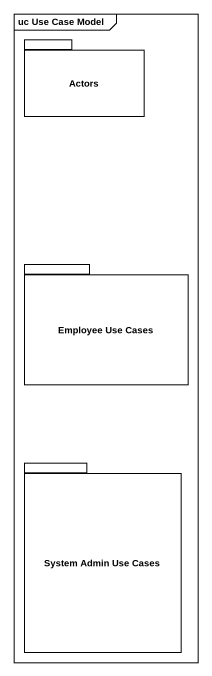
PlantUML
@startuml
mainframe uc Use Case Model
package Actors {
}
package "Employee Use Cases" as Employee_Use_Cases {
}
package "System Admin Use Cases" as System_Admin_Use_Cases {
}
@enduml
